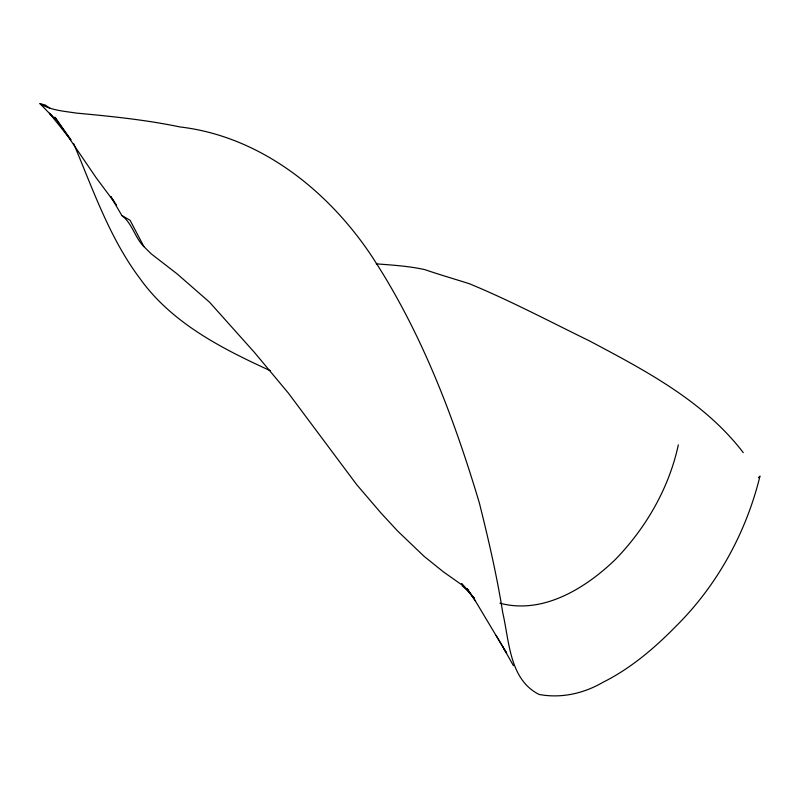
<?xml version="1.0" encoding="UTF-8"?>
<svg xmlns="http://www.w3.org/2000/svg" width="800" height="800" viewBox="0 0 800 800"><rect width="100%" height="100%" fill="white"/><g stroke="black" fill="none" stroke-linecap="round" stroke-linejoin="round"><path stroke-width="1.2" d="M678.33 444.83C669.08 488 646.06 527.84 615.45 559.41C585.59 588.27 542.91 614.72 499.94 603.19M758.41 477.69L760 476.07C746.26 532.18 717.59 584.84 676.57 625.65C654.98 647.72 630.86 668.41 603.05 682.25C583.7 693.54 561.23 698.59 539.07 694.45C509.27 679.41 509.37 641.16 502.74 612.71C496.92 575.75 488.43 539.26 479.36 502.97C453.51 416.48 420.93 330.68 370.96 255C327.29 189.93 259.73 136.28 180.01 126.95C145.78 119.81 110.93 116.3 76.17 113.07C63.87 111.13 50.65 110.34 40 103.66L45.33 105.06L50.23 108.46M376.24 263.85C392.48 265.09 408.82 266.11 424.76 269.61C439.57 274.69 454.39 278.97 469.24 283.69C510.17 300.53 549.34 321.35 589.12 340.72C645.18 370.52 703.87 401.07 743.26 452.62M270.29 370.7C221.84 348.52 171.94 323.17 140.13 278.77C109.61 238.23 93.1 189.74 73.59 143.46M114.64 202.28L110.77 196.53L121.84 215.51L130.08 220.28L143.88 246.58L151.18 253.82L177.18 273.93L209.52 302.19L254.37 352.34L288.35 393.09L356.62 484.56L380.99 513.03L397.68 531.08L424.23 556.45L443.52 571.95L461.75 584.79M462.14 585.8L470.3 592.95M40 103.66L53.62 117.67M55.21 119.31L49.46 113.25L70.7 139.69M461.92 583.96L467.78 590.25M121.84 215.51C132.42 223.57 134.73 237.43 143.88 246.58M461.58 583.66L474.31 598.19M468.31 591.65L474.01 597.87M116.57 205.15L96.19 177.8L54.9 117.19L70.96 139.78M475.31 600.83L467.13 588.63L475.31 600.83L506.56 653.1L496.12 635.39M513.44 665.7L502.88 646.88"/></g></svg>
